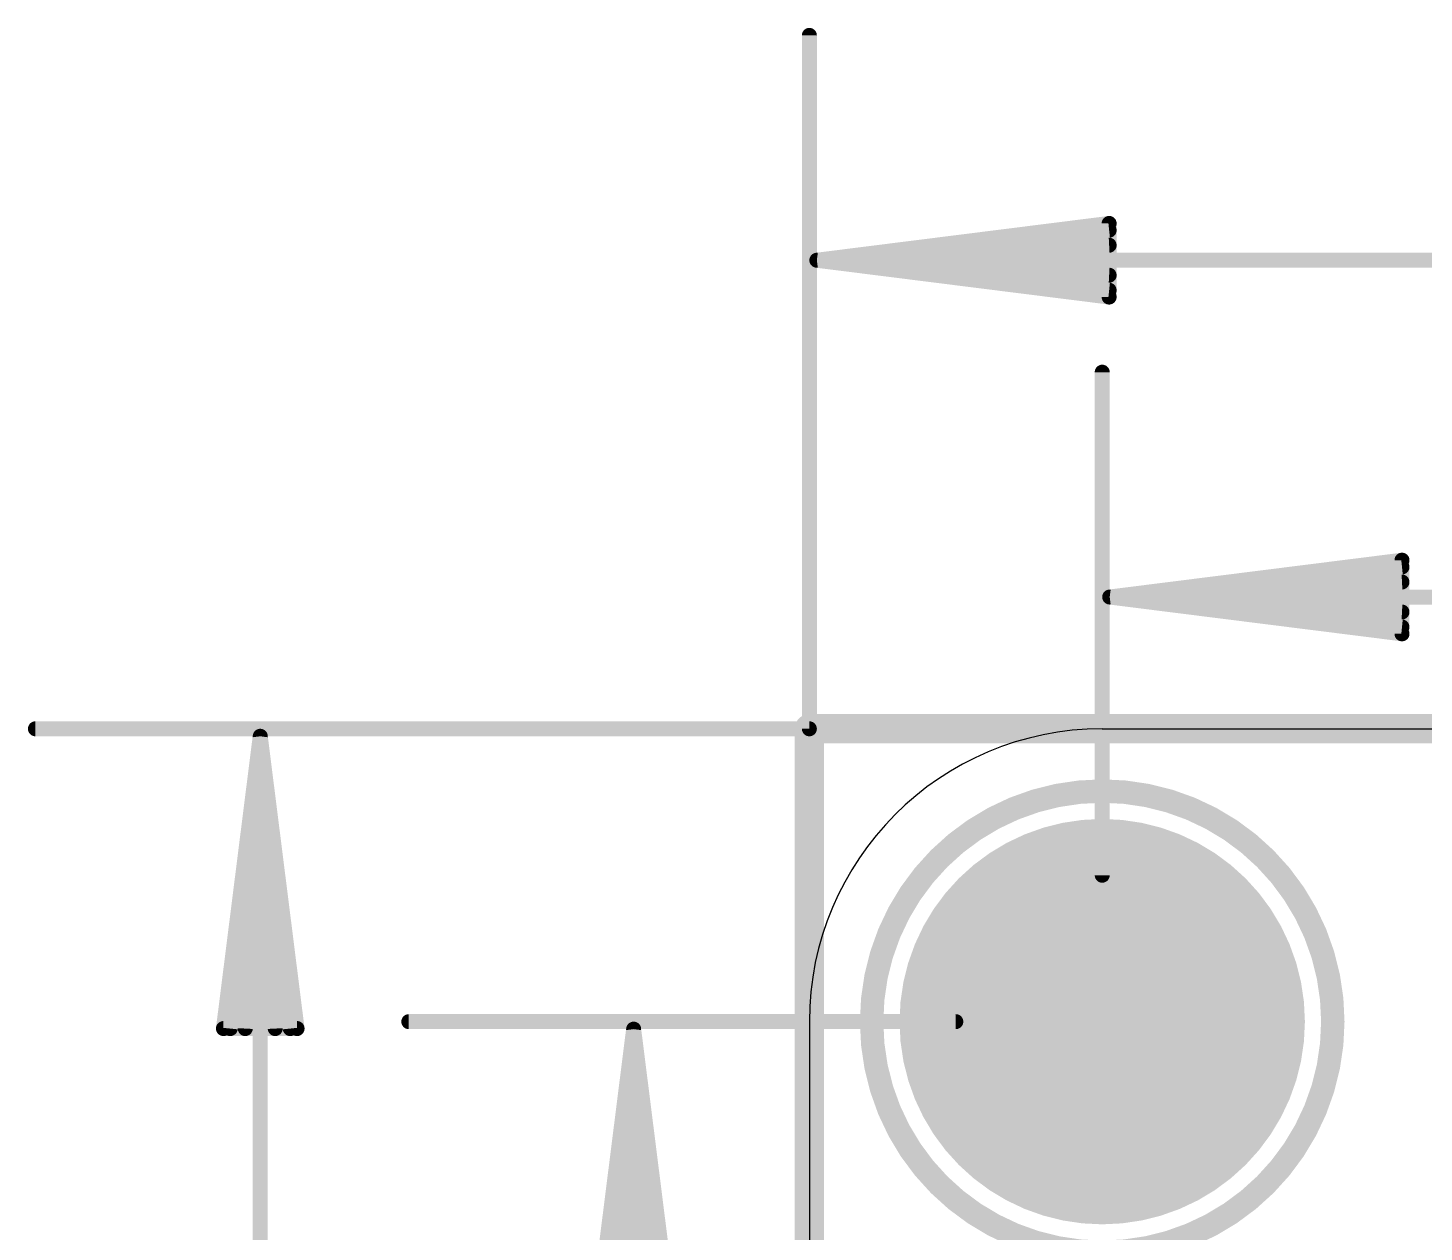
# Model space of a CAD drawing. Extents: x -13.2 to 24.1, y -14.7 to 9.9.
# Drawn here: x -12.87 to -0.76, y -1.13 to 9.32 of the extents above; entities that cross this region are included whole.
import ezdxf

# ---------------------------------------------------------------- set-up
doc = ezdxf.new("R2010")
doc.units = 0
for name, color, linetype in [('16', 5, 'CONTINUOUS'), ('17', 110, 'CONTINUOUS'), ('20', 4, 'CONTINUOUS'), ('21', 53, 'CONTINUOUS'), ('47', 253, 'CONTINUOUS')]:
    doc.layers.add(name, color=color, linetype=linetype)

# ---------------------------------------------------------------- blocks, each defined once
blk = doc.blocks.new('ROUNDP')
at = {"const_width": 0.5}
blk.add_lwpolyline([(0, -0.25, 1), (0, 0.25, 1), (0, -0.25)], format="xyb", dxfattribs=at)

msp = doc.modelspace()

# ---------------------------------------------------------------- linework, layer by layer
at = {"layer": '16', "const_width": 0.254}
for points in [[(-6.096, 3.2385), (-6.096, -14.5415)], [(19.304, 3.2385), (-6.096, 3.2385)]]:
    msp.add_lwpolyline(points, dxfattribs=at)
at = {"layer": '16', "const_width": 0.127}
for points in [[(-6.0325, 3.2385, 1), (-6.1595, 3.2385)], [(-6.096, 3.302, 1), (-6.096, 3.175)]]:
    msp.add_lwpolyline(points, format="xyb", dxfattribs=at)
at = {"layer": '20'}
for p, q in [((-3.556, 3.2385), (16.764, 3.2385)), ((-6.096, 0.6985), (-6.096, -12.0015))]:
    msp.add_line(p, q, dxfattribs=at)
msp.add_arc((-3.556, 0.6985), 2.54, 90, 180, dxfattribs=at)
at = {"layer": '21', "const_width": 0.2032}
msp.add_lwpolyline([(-3.556, -1.3015, 1), (-3.556, 2.6985, 1), (-3.556, -1.3015)], format="xyb", dxfattribs=at)
at = {"layer": '47', "const_width": 0.13}
for points in [[(-6.096, 3.2385), (-6.096, 9.2525)], [(-6.031, 7.3025), (-3.496, 7.6217)], [(-3.496, 7.6217), (-3.496, 6.9833)], [(-6.031, 7.3025), (-3.496, 7.5625)], [(-6.031, 7.3025), (-3.496, 7.4325)], [(19.239, 7.3025), (-6.031, 7.3025)], [(-3.496, 6.9833), (-6.031, 7.3025)], [(-3.496, 7.1725), (-6.031, 7.3025)], [(-3.496, 7.0425), (-6.031, 7.3025)], [(-3.556, 1.9685), (-3.556, 6.3315)], [(-3.491, 4.3815), (-0.956, 4.7007)], [(-0.956, 4.7007), (-0.956, 4.0623)], [(-3.491, 4.3815), (-0.956, 4.6415)], [(-3.491, 4.3815), (-0.956, 4.5115)], [(-3.491, 4.3815), (16.699, 4.3815)], [(-0.956, 4.0623), (-3.491, 4.3815)], [(-0.956, 4.2515), (-3.491, 4.3815)], [(-0.956, 4.1215), (-3.491, 4.3815)], [(-6.096, 3.2385), (-12.8085, 3.2385)], [(-10.8585, 3.1735), (-11.1777, 0.6385)], [(-10.8585, 3.1735), (-11.1185, 0.6385)], [(-10.8585, 3.1735), (-10.9885, 0.6385)], [(-10.8585, 3.1735), (-10.8585, -14.4765)], [(-10.5393, 0.6385), (-10.8585, 3.1735)], [(-10.7285, 0.6385), (-10.8585, 3.1735)], [(-10.5985, 0.6385), (-10.8585, 3.1735)], [(-4.826, 0.6985), (-9.57, 0.6985)], [(-11.1777, 0.6385), (-10.5393, 0.6385)], [(-7.62, 0.6335), (-7.9392, -1.9015)], [(-7.62, 0.6335), (-7.88, -1.9015)], [(-7.62, 0.6335), (-7.75, -1.9015)], [(-7.62, 0.6335), (-7.62, -11.9365)], [(-7.3008, -1.9015), (-7.62, 0.6335)], [(-7.49, -1.9015), (-7.62, 0.6335)], [(-7.36, -1.9015), (-7.62, 0.6335)]]:
    msp.add_lwpolyline(points, dxfattribs=at)
at = {"layer": '47', "const_width": 0.065}
for points in [[(-6.0635, 9.2525, 1), (-6.1285, 9.2525)], [(-3.4635, 7.6217, 1), (-3.5285, 7.6217)], [(-3.4919, 7.5895, 1), (-3.5001, 7.654)], [(-3.4927, 7.5302, 1), (-3.4993, 7.5948)], [(-3.4943, 7.4, 1), (-3.4977, 7.465)], [(-6.031, 7.335, 1), (-6.031, 7.27)], [(-6.0269, 7.3347, 1), (-6.0351, 7.2703)], [(-6.0327, 7.335, 1), (-6.0293, 7.27)], [(-6.0293, 7.335, 1), (-6.0327, 7.27)], [(-6.0277, 7.3348, 1), (-6.0343, 7.2702)], [(-6.0343, 7.3348, 1), (-6.0277, 7.2702)], [(-6.0351, 7.3347, 1), (-6.0269, 7.2703)], [(-3.4977, 7.14, 1), (-3.4943, 7.205)], [(-3.5001, 6.951, 1), (-3.4919, 7.0155)], [(-3.4993, 7.0102, 1), (-3.4927, 7.0748)], [(-3.5285, 6.9833, 1), (-3.4635, 6.9833)], [(-3.5235, 6.3315, 1), (-3.5885, 6.3315)], [(-0.9235, 4.7007, 1), (-0.9885, 4.7007)], [(-0.9519, 4.6685, 1), (-0.9601, 4.733)], [(-0.9527, 4.6092, 1), (-0.9593, 4.6738)], [(-0.9543, 4.479, 1), (-0.9577, 4.544)], [(-3.491, 4.414, 1), (-3.491, 4.349)], [(-3.4869, 4.4137, 1), (-3.4951, 4.3493)], [(-3.4927, 4.414, 1), (-3.4893, 4.349)], [(-3.4893, 4.414, 1), (-3.4927, 4.349)], [(-3.4877, 4.4138, 1), (-3.4943, 4.3492)], [(-3.4943, 4.4138, 1), (-3.4877, 4.3492)], [(-3.4951, 4.4137, 1), (-3.4869, 4.3493)], [(-0.9577, 4.219, 1), (-0.9543, 4.284)], [(-0.9601, 4.03, 1), (-0.9519, 4.0945)], [(-0.9593, 4.0892, 1), (-0.9527, 4.1538)], [(-0.9885, 4.0623, 1), (-0.9235, 4.0623)], [(-12.8085, 3.271, 1), (-12.8085, 3.206)], [(-6.1285, 3.2385, 1), (-6.0635, 3.2385)], [(-6.096, 3.206, 1), (-6.096, 3.271)], [(-10.826, 3.1735, 1), (-10.891, 3.1735)], [(-10.8263, 3.1776, 1), (-10.8907, 3.1694)], [(-10.826, 3.1718, 1), (-10.891, 3.1752)], [(-10.826, 3.1752, 1), (-10.891, 3.1718)], [(-10.8262, 3.1768, 1), (-10.8908, 3.1702)], [(-10.8262, 3.1702, 1), (-10.8908, 3.1768)], [(-10.8263, 3.1694, 1), (-10.8907, 3.1776)], [(-3.5885, 1.9685, 1), (-3.5235, 1.9685)], [(-9.57, 0.731, 1), (-9.57, 0.666)], [(-4.826, 0.666, 1), (-4.826, 0.731)], [(-11.21, 0.6426, 1), (-11.1455, 0.6344)], [(-11.1777, 0.671, 1), (-11.1777, 0.606)], [(-11.1508, 0.6418, 1), (-11.0862, 0.6352)], [(-11.021, 0.6402, 1), (-10.956, 0.6368)], [(-10.761, 0.6368, 1), (-10.696, 0.6402)], [(-10.6308, 0.6352, 1), (-10.5662, 0.6418)], [(-10.5715, 0.6344, 1), (-10.507, 0.6426)], [(-10.5393, 0.606, 1), (-10.5393, 0.671)], [(-7.5875, 0.6335, 1), (-7.6525, 0.6335)], [(-7.5878, 0.6376, 1), (-7.6522, 0.6294)], [(-7.5875, 0.6318, 1), (-7.6525, 0.6352)], [(-7.5875, 0.6352, 1), (-7.6525, 0.6318)], [(-7.5877, 0.6368, 1), (-7.6523, 0.6302)], [(-7.5877, 0.6302, 1), (-7.6523, 0.6368)], [(-7.5878, 0.6294, 1), (-7.6522, 0.6376)]]:
    msp.add_lwpolyline(points, format="xyb", dxfattribs=at)

# ---------------------------------------------------------------- block references
at = {"layer": '17', "xscale": 3.516, "yscale": 3.516}
msp.add_blockref('ROUNDP', (-3.556, 0.6985), dxfattribs=at)
msp.add_blockref('ROUNDP', (-3.556, 0.6985), dxfattribs=at)

doc.saveas('drawing.dxf')
